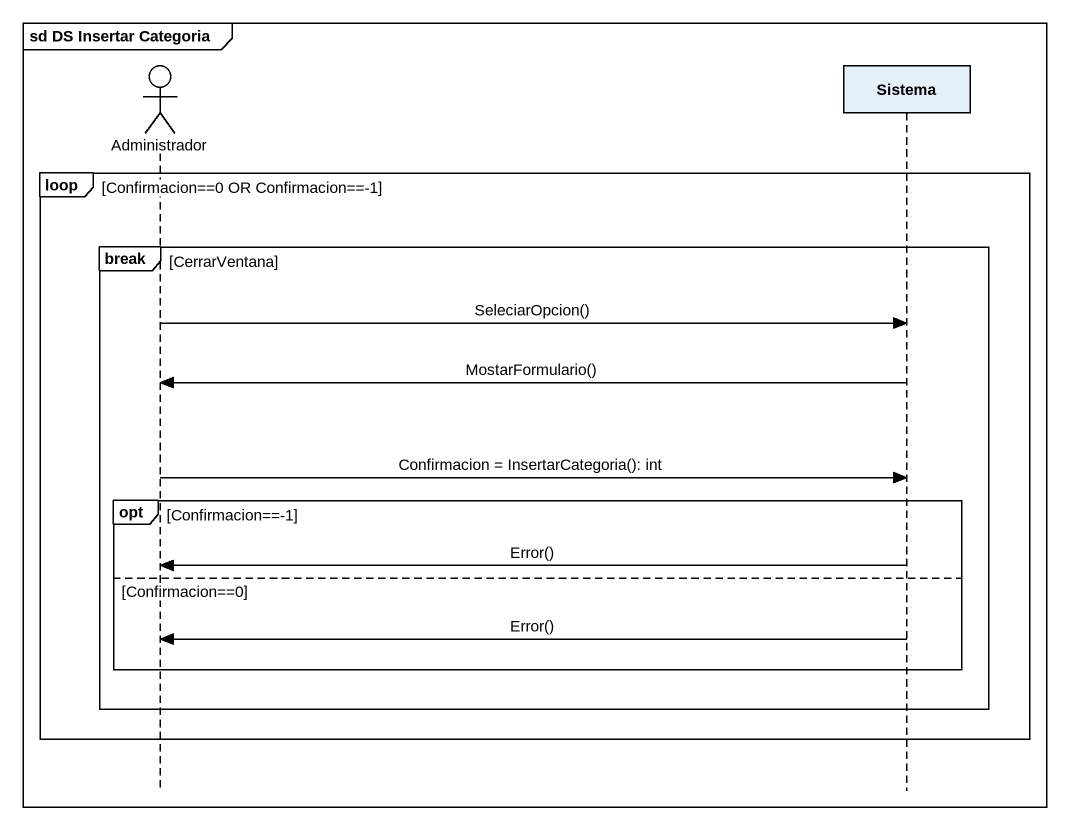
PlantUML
@startuml
mainframe sd DS Insertar Categoria
hide footbox
actor Administrador
participant Sistema

loop Confirmacion==0 OR Confirmacion==-1
  break CerrarVentana
    Administrador -> Sistema : SeleciarOpcion()
    Sistema -> Administrador : MostarFormulario()
    Administrador -> Sistema : Confirmacion = InsertarCategoria(): int
    opt Confirmacion==-1
      Sistema -> Administrador : Error()
    else Confirmacion==0
      Sistema -> Administrador : Error()
    end
  end
end
@enduml
